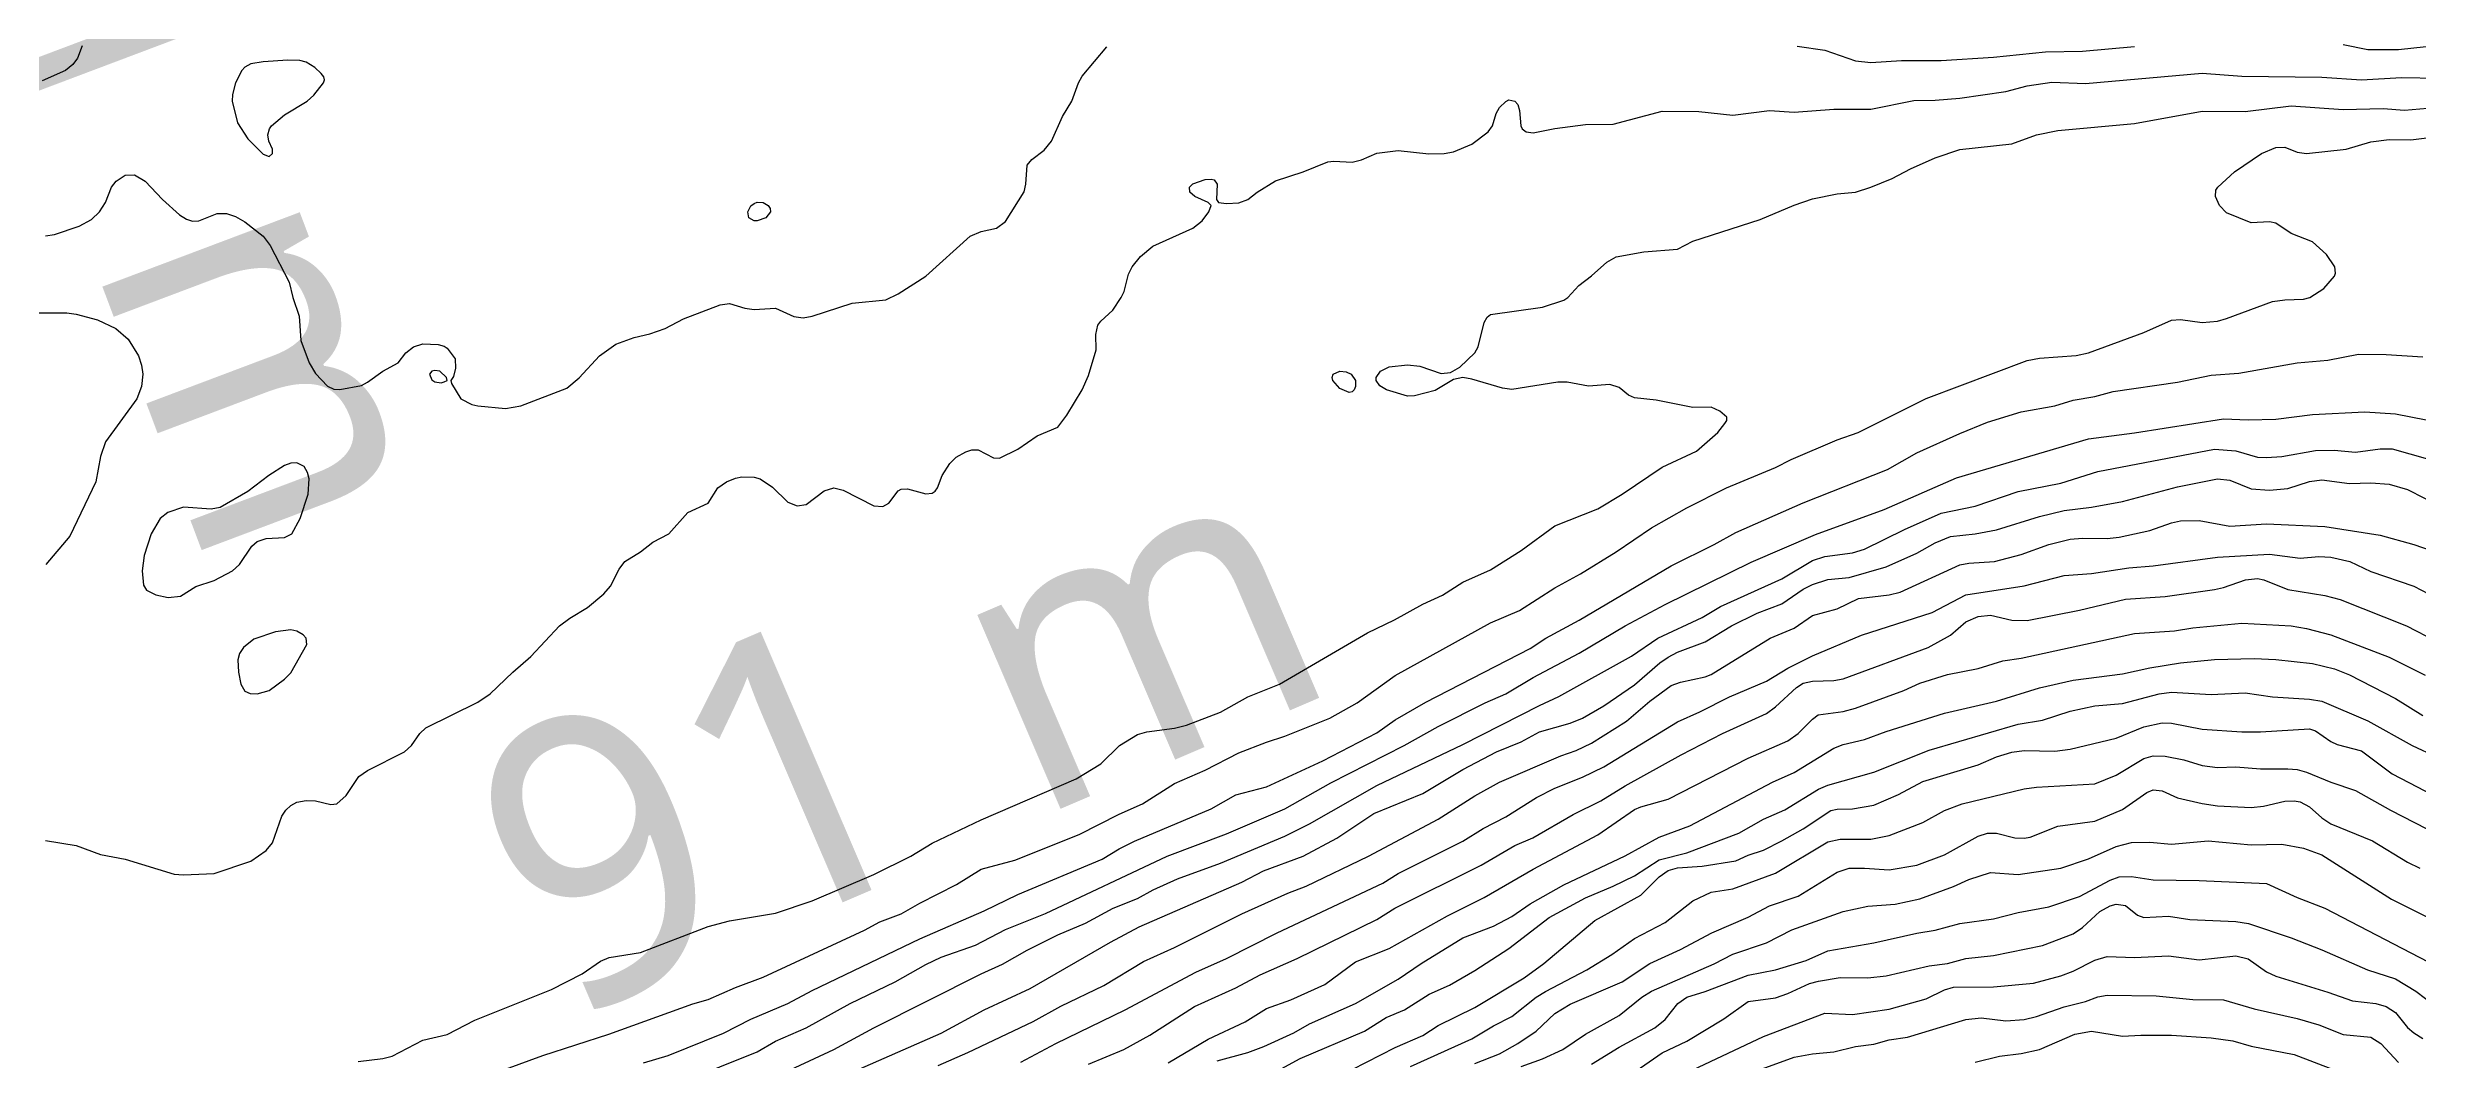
# Model space of a CAD drawing. Extents: x 474277 to 475042, y 254928 to 255625.
# Drawn here: x 474575.8 to 474635, y 255560.2 to 255585.5 of the extents above; entities that cross this region are included whole.
import ezdxf

# ---------------------------------------------------------------- set-up
doc = ezdxf.new("R2010")
doc.units = 0
doc.header["$MEASUREMENT"] = 0
doc.layers.add('BaseMapV2_DTM_export_MonNov09090547073261 — entities', color=1, linetype='CONTINUOUS')
doc.styles.get("Standard").update_dxf_attribs({"font": 'romans.shx'})

msp = doc.modelspace()

# ---------------------------------------------------------------- linework, layer by layer
at = {"layer": 'BaseMapV2_DTM_export_MonNov09090547073261 — entities', "color": 15, "linetype": 'Continuous', "true_color": 0xb7484b}
for points in [[(474576.666, 255585.557, 90.25), (474576.547, 255585.25, 90.25), (474576.427, 255585.097, 90.25), (474576.248, 255584.944, 90.25), (474575.667, 255584.688, 90.25)], [(474575.744, 255580.814, 90.25), (474575.974, 255580.846, 90.25), (474576.588, 255581.051, 90.25), (474576.894, 255581.224, 90.25), (474577.098, 255581.417, 90.25), (474577.245, 255581.647, 90.25), (474577.4, 255582.03, 90.25), (474577.51, 255582.183, 90.25), (474577.738, 255582.328, 90.25), (474577.968, 255582.336, 90.25), (474578.235, 255582.183, 90.25), (474578.675, 255581.723, 90.25), (474579.095, 255581.34, 90.25), (474579.271, 255581.227, 90.25), (474579.425, 255581.183, 90.25), (474579.578, 255581.186, 90.25), (474580.038, 255581.374, 90.25), (474580.268, 255581.374, 90.25), (474580.498, 255581.298, 90.25), (474580.728, 255581.166, 90.25), (474581.189, 255580.803, 90.25), (474581.366, 255580.573, 90.25), (474581.841, 255579.653, 90.25), (474581.929, 255579.27, 90.25), (474582.087, 255578.81, 90.25), (474582.131, 255578.196, 90.25), (474582.338, 255577.644, 90.25), (474582.492, 255577.376, 90.25), (474582.798, 255577.053, 90.25), (474582.952, 255576.986, 90.25), (474583.105, 255576.976, 90.25), (474583.642, 255577.077, 90.25), (474583.795, 255577.154, 90.25), (474584.178, 255577.428, 90.25), (474584.562, 255577.637, 90.25), (474584.757, 255577.89, 90.25), (474584.945, 255578.042, 90.25), (474585.175, 255578.111, 90.25), (474585.559, 255578.099, 90.25), (474585.712, 255578.056, 90.25), (474585.789, 255578.003, 90.25), (474585.984, 255577.736, 90.25), (474585.996, 255577.506, 90.25), (474585.942, 255577.302, 90.25), (474585.881, 255577.199, 90.25), (474585.891, 255577.123, 90.25), (474586.127, 255576.739, 90.25), (474586.402, 255576.602, 90.25), (474586.555, 255576.566, 90.25), (474587.246, 255576.501, 90.25), (474587.629, 255576.566, 90.25), (474588.779, 255577.004, 90.25), (474589.086, 255577.262, 90.25), (474589.591, 255577.813, 90.25), (474590.006, 255578.103, 90.25), (474590.464, 255578.273, 90.25), (474590.849, 255578.365, 90.25), (474591.233, 255578.498, 90.25), (474591.693, 255578.741, 90.25), (474592.613, 255579.086, 90.25), (474592.843, 255579.122, 90.25), (474593.226, 255579.005, 90.25), (474593.456, 255578.971, 90.25), (474593.993, 255579.01, 90.25), (474594.453, 255578.798, 90.25), (474594.683, 255578.765, 90.25), (474594.911, 255578.81, 90.25), (474595.91, 255579.135, 90.25), (474596.753, 255579.211, 90.25), (474597.06, 255579.366, 90.25), (474597.75, 255579.805, 90.25), (474598.861, 255580.803, 90.25), (474599.13, 255580.923, 90.25), (474599.514, 255581.003, 90.25), (474599.744, 255581.172, 90.25), (474600.204, 255581.914, 90.25), (474600.25, 255582.107, 90.25), (474600.28, 255582.58, 90.25), (474600.396, 255582.72, 90.25), (474600.705, 255582.95, 90.25), (474600.887, 255583.18, 90.25), (474601.168, 255583.794, 90.25), (474601.399, 255584.177, 90.25), (474601.569, 255584.637, 90.25), (474601.661, 255584.802, 90.25), (474602.274, 255585.533, 90.25)], [(474581.341, 255582.795, 90), (474581.421, 255582.874, 90), (474581.418, 255582.977, 90), (474581.331, 255583.18, 90), (474581.307, 255583.334, 90), (474581.344, 255583.487, 90), (474581.395, 255583.564, 90), (474581.725, 255583.834, 90), (474582.291, 255584.177, 90), (474582.457, 255584.33, 90), (474582.694, 255584.637, 90), (474582.72, 255584.714, 90), (474582.706, 255584.79, 90), (474582.641, 255584.867, 90), (474582.48, 255585.02, 90), (474582.262, 255585.153, 90), (474582.108, 255585.192, 90), (474581.802, 255585.201, 90), (474581.188, 255585.163, 90), (474580.881, 255585.111, 90), (474580.728, 255585.027, 90), (474580.651, 255584.942, 90), (474580.498, 255584.639, 90), (474580.421, 255584.344, 90), (474580.416, 255584.177, 90), (474580.543, 255583.64, 90), (474580.805, 255583.24, 90), (474581.188, 255582.856, 90), (474581.341, 255582.795, 90)], [(474619.526, 255585.554, 90.25), (474620.216, 255585.449, 90.25), (474620.983, 255585.188, 90.25), (474621.366, 255585.144, 90.25), (474622.133, 255585.194, 90.25), (474623.13, 255585.192, 90.25), (474624.433, 255585.276, 90.25), (474625.737, 255585.412, 90.25), (474626.657, 255585.429, 90.25), (474627.961, 255585.54, 90.25)], [(474633.175, 255585.593, 90.25), (474633.788, 255585.467, 90.25), (474634.555, 255585.467, 90.25), (474635.245, 255585.543, 90.25)], [(474575.744, 255565.706, 90.5), (474576.511, 255565.58, 90.5), (474577.124, 255565.354, 90.5), (474577.738, 255565.236, 90.5), (474578.965, 255564.865, 90.5), (474579.195, 255564.844, 90.5), (474579.961, 255564.881, 90.5), (474580.881, 255565.189, 90.5), (474581.265, 255565.456, 90.5), (474581.418, 255565.647, 90.5), (474581.656, 255566.311, 90.5), (474581.754, 255566.465, 90.5), (474581.878, 255566.58, 90.5), (474582.032, 255566.661, 90.5), (474582.262, 255566.704, 90.5), (474582.492, 255566.694, 90.5), (474582.875, 255566.607, 90.5), (474583.028, 255566.625, 90.5), (474583.258, 255566.831, 90.5), (474583.576, 255567.308, 90.5), (474583.795, 255567.456, 90.5), (474584.723, 255567.922, 90.5), (474584.893, 255568.075, 90.5), (474585.104, 255568.382, 90.5), (474585.252, 255568.519, 90.5), (474586.555, 255569.165, 90.5), (474586.862, 255569.371, 90.5), (474587.428, 255569.915, 90.5), (474587.879, 255570.299, 90.5), (474588.595, 255571.065, 90.5), (474588.856, 255571.263, 90.5), (474589.293, 255571.525, 90.5), (474589.699, 255571.866, 90.5), (474589.87, 255572.062, 90.5), (474590.083, 255572.487, 90.5), (474590.231, 255572.676, 90.5), (474590.619, 255572.921, 90.5), (474590.926, 255573.161, 90.5), (474591.328, 255573.366, 90.5), (474591.802, 255573.902, 90.5), (474592.306, 255574.138, 90.5), (474592.55, 255574.516, 90.5), (474592.766, 255574.669, 90.5), (474592.996, 255574.762, 90.5), (474593.15, 255574.788, 90.5), (474593.456, 255574.78, 90.5), (474593.61, 255574.742, 90.5), (474593.916, 255574.535, 90.5), (474594.3, 255574.159, 90.5), (474594.53, 255574.07, 90.5), (474594.76, 255574.103, 90.5), (474595.211, 255574.439, 90.5), (474595.45, 255574.513, 90.5), (474595.68, 255574.457, 90.5), (474596.447, 255574.065, 90.5), (474596.677, 255574.052, 90.5), (474596.827, 255574.132, 90.5), (474597.06, 255574.442, 90.5), (474597.137, 255574.484, 90.5), (474597.29, 255574.49, 90.5), (474597.75, 255574.366, 90.5), (474597.904, 255574.384, 90.5), (474597.98, 255574.43, 90.5), (474598.041, 255574.516, 90.5), (474598.155, 255574.823, 90.5), (474598.351, 255575.129, 90.5), (474598.512, 255575.283, 90.5), (474598.747, 255575.419, 90.5), (474598.9, 255575.469, 90.5), (474599.054, 255575.466, 90.5), (474599.437, 255575.267, 90.5), (474599.59, 255575.256, 90.5), (474600.05, 255575.486, 90.5), (474600.53, 255575.819, 90.5), (474601.047, 255576.035, 90.5), (474601.277, 255576.334, 90.5), (474601.655, 255576.969, 90.5), (474601.814, 255577.32, 90.5), (474602.01, 255577.966, 90.5), (474602, 255578.35, 90.5), (474602.047, 255578.58, 90.5), (474602.121, 255578.682, 90.5), (474602.427, 255578.952, 90.5), (474602.632, 255579.27, 90.5), (474602.707, 255579.423, 90.5), (474602.811, 255579.858, 90.5), (474602.905, 255580.036, 90.5), (474603.118, 255580.294, 90.5), (474603.424, 255580.555, 90.5), (474604.421, 255581.007, 90.5), (474604.653, 255581.187, 90.5), (474604.825, 255581.417, 90.5), (474604.877, 255581.57, 90.5), (474604.802, 255581.647, 90.5), (474604.471, 255581.8, 90.5), (474604.344, 255581.906, 90.5), (474604.339, 255582.03, 90.5), (474604.421, 255582.112, 90.5), (474604.728, 255582.218, 90.5), (474604.881, 255582.232, 90.5), (474604.958, 255582.209, 90.5), (474605.031, 255582.107, 90.5), (474605.016, 255581.723, 90.5), (474605.065, 255581.647, 90.5), (474605.264, 255581.623, 90.5), (474605.571, 255581.641, 90.5), (474605.801, 255581.723, 90.5), (474606.031, 255581.904, 90.5), (474606.491, 255582.191, 90.5), (474607.181, 255582.412, 90.5), (474607.795, 255582.661, 90.5), (474607.948, 255582.68, 90.5), (474608.408, 255582.65, 90.5), (474608.638, 255582.714, 90.5), (474609.022, 255582.876, 90.5), (474609.558, 255582.943, 90.5), (474610.325, 255582.863, 90.5), (474610.708, 255582.873, 90.5), (474610.938, 255582.915, 90.5), (474611.399, 255583.104, 90.5), (474611.806, 255583.41, 90.5), (474611.909, 255583.564, 90.5), (474612.008, 255583.87, 90.5), (474612.089, 255584.017, 90.5), (474612.242, 255584.173, 90.5), (474612.319, 255584.209, 90.5), (474612.472, 255584.182, 90.5), (474612.549, 255584.098, 90.5), (474612.589, 255583.947, 90.5), (474612.618, 255583.564, 90.5), (474612.651, 255583.487, 90.5), (474612.755, 255583.41, 90.5), (474612.932, 255583.387, 90.5), (474613.469, 255583.495, 90.5), (474614.236, 255583.591, 90.5), (474614.926, 255583.6, 90.5), (474616.152, 255583.927, 90.5), (474617.073, 255583.921, 90.5), (474617.916, 255583.826, 90.5), (474618.836, 255583.947, 90.5), (474619.45, 255583.901, 90.5), (474620.446, 255583.981, 90.5), (474621.366, 255583.978, 90.5), (474622.44, 255584.195, 90.5), (474622.977, 255584.202, 90.5), (474623.59, 255584.256, 90.5), (474624.74, 255584.419, 90.5), (474625.277, 255584.564, 90.5), (474625.89, 255584.653, 90.5), (474626.734, 255584.621, 90.5), (474629.647, 255584.875, 90.5), (474630.644, 255584.806, 90.5), (474632.638, 255584.78, 90.5), (474633.635, 255584.711, 90.5), (474634.631, 255584.773, 90.5), (474635.552, 255584.754, 90.5)], [(474583.565, 255560.183, 90.75), (474584.178, 255560.26, 90.75), (474584.409, 255560.318, 90.75), (474585.175, 255560.719, 90.75), (474585.789, 255560.859, 90.75), (474586.479, 255561.214, 90.75), (474588.396, 255561.982, 90.75), (474589.162, 255562.378, 90.75), (474589.622, 255562.687, 90.75), (474589.832, 255562.784, 90.75), (474590.619, 255562.904, 90.75), (474592.306, 255563.557, 90.75), (474592.843, 255563.696, 90.75), (474593.993, 255563.89, 90.75), (474594.913, 255564.195, 90.75), (474596.447, 255564.852, 90.75), (474597.375, 255565.315, 90.75), (474597.904, 255565.643, 90.75), (474599.13, 255566.22, 90.75), (474601.507, 255567.244, 90.75), (474602.121, 255567.617, 90.75), (474602.589, 255568.075, 90.75), (474603.041, 255568.351, 90.75), (474603.271, 255568.424, 90.75), (474603.961, 255568.516, 90.75), (474604.268, 255568.59, 90.75), (474605.111, 255568.908, 90.75), (474605.801, 255569.293, 90.75), (474606.593, 255569.609, 90.75), (474608.792, 255570.892, 90.75), (474609.467, 255571.219, 90.75), (474610.172, 255571.611, 90.75), (474610.659, 255571.832, 90.75), (474611.169, 255572.163, 90.75), (474611.859, 255572.467, 90.75), (474612.625, 255572.952, 90.75), (474613.469, 255573.564, 90.75), (474614.542, 255573.991, 90.75), (474615.156, 255574.362, 90.75), (474616.152, 255575.037, 90.75), (474617.013, 255575.436, 90.75), (474617.546, 255575.896, 90.75), (474617.723, 255576.126, 90.75), (474617.765, 255576.203, 90.75), (474617.766, 255576.279, 90.75), (474617.592, 255576.433, 90.75), (474617.379, 255576.535, 90.75), (474616.919, 255576.528, 90.75), (474615.999, 255576.709, 90.75), (474615.462, 255576.764, 90.75), (474615.309, 255576.833, 90.75), (474615.079, 255577.023, 90.75), (474614.849, 255577.095, 90.75), (474614.312, 255577.056, 90.75), (474613.776, 255577.154, 90.75), (474613.545, 255577.159, 90.75), (474612.395, 255576.973, 90.75), (474612.165, 255577.007, 90.75), (474611.399, 255577.236, 90.75), (474611.169, 255577.275, 90.75), (474610.938, 255577.225, 90.75), (474610.478, 255576.949, 90.75), (474609.962, 255576.816, 90.75), (474609.788, 255576.809, 90.75), (474609.267, 255576.969, 90.75), (474609.098, 255577.063, 90.75), (474609.001, 255577.199, 90.75), (474609.001, 255577.276, 90.75), (474609.11, 255577.429, 90.75), (474609.328, 255577.537, 90.75), (474609.788, 255577.587, 90.75), (474610.095, 255577.554, 90.75), (474610.632, 255577.372, 90.75), (474610.862, 255577.395, 90.75), (474611.092, 255577.535, 90.75), (474611.475, 255577.894, 90.75), (474611.555, 255578.043, 90.75), (474611.705, 255578.651, 90.75), (474611.782, 255578.784, 90.75), (474611.859, 255578.846, 90.75), (474613.162, 255579.035, 90.75), (474613.699, 255579.206, 90.75), (474613.796, 255579.27, 90.75), (474614.071, 255579.576, 90.75), (474614.389, 255579.81, 90.75), (474614.772, 255580.158, 90.75), (474615.002, 255580.291, 90.75), (474615.692, 255580.415, 90.75), (474616.536, 255580.481, 90.75), (474616.919, 255580.681, 90.75), (474618.606, 255581.222, 90.75), (474619.45, 255581.583, 90.75), (474619.91, 255581.737, 90.75), (474620.523, 255581.861, 90.75), (474620.983, 255581.907, 90.75), (474621.366, 255582.031, 90.75), (474621.903, 255582.247, 90.75), (474622.363, 255582.49, 90.75), (474622.977, 255582.761, 90.75), (474623.59, 255582.967, 90.75), (474624.894, 255583.114, 90.75), (474625.507, 255583.338, 90.75), (474626.044, 255583.449, 90.75), (474627.961, 255583.619, 90.75), (474629.647, 255583.924, 90.75), (474630.721, 255583.918, 90.75), (474631.871, 255584.064, 90.75), (474633.175, 255583.969, 90.75), (474634.171, 255583.997, 90.75), (474634.708, 255583.957, 90.75), (474635.475, 255584.02, 90.75)], [(474587.246, 255559.989, 91), (474588.179, 255560.331, 91), (474589.825, 255560.867, 91), (474591.923, 255561.624, 91), (474592.306, 255561.73, 91), (474592.996, 255562.035, 91), (474593.686, 255562.291, 91), (474596.217, 255563.466, 91), (474596.6, 255563.67, 91), (474597.137, 255563.873, 91), (474597.597, 255564.139, 91), (474598.517, 255564.604, 91), (474599.13, 255564.986, 91), (474599.974, 255565.21, 91), (474601.584, 255565.855, 91), (474602.581, 255566.361, 91), (474603.164, 255566.618, 91), (474603.961, 255567.126, 91), (474604.728, 255567.46, 91), (474605.571, 255567.896, 91), (474606.261, 255568.165, 91), (474606.721, 255568.309, 91), (474607.845, 255568.765, 91), (474608.528, 255569.148, 91), (474609.482, 255569.829, 91), (474611.862, 255571.142, 91), (474612.591, 255571.449, 91), (474613.469, 255572.015, 91), (474614.112, 255572.369, 91), (474615.002, 255572.914, 91), (474615.886, 255573.519, 91), (474616.766, 255574.019, 91), (474617.763, 255574.521, 91), (474618.989, 255575.026, 91), (474619.373, 255575.223, 91), (474620.523, 255575.718, 91), (474621.048, 255575.896, 91), (474622.747, 255576.752, 91), (474625.277, 255577.696, 91), (474625.584, 255577.757, 91), (474626.504, 255577.821, 91), (474626.808, 255577.89, 91), (474628.191, 255578.395, 91), (474628.881, 255578.705, 91), (474629.111, 255578.723, 91), (474629.647, 255578.647, 91), (474630.031, 255578.685, 91), (474630.261, 255578.744, 91), (474631.411, 255579.169, 91), (474631.718, 255579.214, 91), (474632.178, 255579.231, 91), (474632.336, 255579.27, 91), (474632.687, 255579.5, 91), (474632.955, 255579.806, 91), (474632.982, 255579.883, 91), (474632.963, 255580.036, 91), (474632.756, 255580.343, 91), (474632.408, 255580.662, 91), (474631.871, 255580.868, 91), (474631.488, 255581.133, 91), (474631.334, 255581.163, 91), (474630.874, 255581.136, 91), (474630.261, 255581.392, 91), (474630.083, 255581.57, 91), (474629.982, 255581.8, 91), (474629.991, 255581.953, 91), (474630.043, 255582.03, 91), (474630.461, 255582.413, 91), (474631.13, 255582.874, 91), (474631.488, 255583.022, 91), (474631.718, 255583.028, 91), (474632.024, 255582.903, 91), (474632.254, 255582.874, 91), (474633.251, 255582.982, 91), (474633.865, 255583.159, 91), (474634.325, 255583.218, 91), (474634.861, 255583.212, 91), (474635.398, 255583.275, 91)], [(474593.537, 255581.187, 90.25), (474593.456, 255581.191, 90.25), (474593.33, 255581.263, 90.25), (474593.298, 255581.417, 90.25), (474593.38, 255581.562, 90.25), (474593.456, 255581.619, 90.25), (474593.533, 255581.651, 90.25), (474593.686, 255581.644, 90.25), (474593.812, 255581.57, 90.25), (474593.863, 255581.493, 90.25), (474593.868, 255581.417, 90.25), (474593.752, 255581.263, 90.25), (474593.537, 255581.187, 90.25)], [(474574.747, 255578.886, 90.5), (474576.281, 255578.889, 90.5), (474576.511, 255578.858, 90.5), (474577.048, 255578.718, 90.5), (474577.508, 255578.501, 90.5), (474577.814, 255578.228, 90.5), (474578.07, 255577.813, 90.5), (474578.148, 255577.583, 90.5), (474578.18, 255577.353, 90.5), (474578.151, 255577.046, 90.5), (474578.029, 255576.739, 90.5), (474577.249, 255575.666, 90.5), (474577.124, 255575.302, 90.5), (474577.007, 255574.669, 90.5), (474576.358, 255573.308, 90.5), (474575.753, 255572.599, 90.5)], [(474585.712, 255577.164, 90.25), (474585.783, 255577.199, 90.25), (474585.77, 255577.276, 90.25), (474585.607, 255577.429, 90.25), (474585.482, 255577.45, 90.25), (474585.405, 255577.432, 90.25), (474585.348, 255577.353, 90.25), (474585.405, 255577.217, 90.25), (474585.482, 255577.163, 90.25), (474585.635, 255577.143, 90.25), (474585.712, 255577.164, 90.25)], [(474590.696, 255560.15, 91.25), (474591.309, 255560.331, 91.25), (474592.69, 255560.895, 91.25), (474593.38, 255561.24, 91.25), (474594.3, 255561.629, 91.25), (474594.913, 255561.954, 91.25), (474597.597, 255563.245, 91.25), (474599.207, 255563.946, 91.25), (474600.05, 255564.358, 91.25), (474602.159, 255565.238, 91.25), (474602.581, 255565.498, 91.25), (474602.964, 255565.688, 91.25), (474604.881, 255566.498, 91.25), (474605.494, 255566.846, 91.25), (474606.261, 255567.049, 91.25), (474607.67, 255567.692, 91.25), (474609.022, 255568.399, 91.25), (474609.482, 255568.717, 91.25), (474610.248, 255569.16, 91.25), (474612.855, 255570.504, 91.25), (474613.245, 255570.759, 91.25), (474614.082, 255571.209, 91.25), (474616.382, 255572.564, 91.25), (474617.456, 255573.097, 91.25), (474617.993, 255573.397, 91.25), (474619.68, 255574.143, 91.25), (474621.784, 255574.976, 91.25), (474622.517, 255575.39, 91.25), (474623.59, 255575.877, 91.25), (474624.28, 255576.155, 91.25), (474625.124, 255576.418, 91.25), (474625.967, 255576.565, 91.25), (474626.427, 255576.711, 91.25), (474626.964, 255576.795, 91.25), (474627.424, 255576.924, 91.25), (474629.034, 255577.154, 91.25), (474629.878, 255577.33, 91.25), (474630.568, 255577.386, 91.25), (474632.024, 255577.644, 91.25), (474632.791, 255577.709, 91.25), (474633.558, 255577.854, 91.25), (474634.248, 255577.848, 91.25), (474635.168, 255577.786, 91.25)], [(474608.459, 255576.969, 90.75), (474608.408, 255576.917, 90.75), (474608.331, 255576.897, 90.75), (474608.101, 255576.997, 90.75), (474607.923, 255577.199, 90.75), (474607.907, 255577.276, 90.75), (474607.934, 255577.353, 90.75), (474608.101, 255577.432, 90.75), (474608.255, 255577.415, 90.75), (474608.384, 255577.353, 90.75), (474608.487, 255577.199, 90.75), (474608.491, 255577.046, 90.75), (474608.459, 255576.969, 90.75)], [(474590.696, 255559.281, 91.5), (474593.533, 255560.428, 91.5), (474593.993, 255560.695, 91.5), (474594.76, 255561.029, 91.5), (474595.856, 255561.634, 91.5), (474596.983, 255562.171, 91.5), (474597.75, 255562.607, 91.5), (474598.134, 255562.791, 91.5), (474598.993, 255563.091, 91.5), (474599.744, 255563.482, 91.5), (474600.741, 255563.882, 91.5), (474603.784, 255565.315, 91.5), (474605.264, 255565.875, 91.5), (474606.721, 255566.495, 91.5), (474607.871, 255567.15, 91.5), (474609.701, 255568.075, 91.5), (474610.555, 255568.552, 91.5), (474611.729, 255569.148, 91.5), (474612.242, 255569.372, 91.5), (474612.932, 255569.778, 91.5), (474614.082, 255570.383, 91.5), (474615.232, 255571.067, 91.5), (474616.229, 255571.601, 91.5), (474618.376, 255572.656, 91.5), (474619.986, 255573.354, 91.5), (474621.703, 255573.979, 91.5), (474623.513, 255574.77, 91.5), (474626.81, 255575.744, 91.5), (474627.961, 255575.89, 91.5), (474630.184, 255576.239, 91.5), (474630.798, 255576.216, 91.5), (474631.488, 255576.231, 91.5), (474632.408, 255576.35, 91.5), (474633.711, 255576.418, 91.5), (474634.478, 255576.366, 91.5), (474635.628, 255576.142, 91.5)], [(474579.118, 255571.811, 90.25), (474579.501, 255572.048, 90.25), (474579.961, 255572.203, 90.25), (474580.421, 255572.446, 90.25), (474580.597, 255572.599, 90.25), (474580.901, 255573.059, 90.25), (474581.035, 255573.176, 90.25), (474581.265, 255573.252, 90.25), (474581.725, 255573.276, 90.25), (474581.905, 255573.366, 90.25), (474582.114, 255573.749, 90.25), (474582.313, 255574.362, 90.25), (474582.334, 255574.746, 90.25), (474582.296, 255574.899, 90.25), (474582.213, 255575.053, 90.25), (474582.032, 255575.142, 90.25), (474581.878, 255575.135, 90.25), (474581.725, 255575.075, 90.25), (474581.331, 255574.823, 90.25), (474580.805, 255574.424, 90.25), (474580.115, 255574.024, 90.25), (474579.885, 255573.988, 90.25), (474579.195, 255574.032, 90.25), (474578.804, 255573.902, 90.25), (474578.611, 255573.749, 90.25), (474578.388, 255573.366, 90.25), (474578.211, 255572.829, 90.25), (474578.167, 255572.446, 90.25), (474578.198, 255572.085, 90.25), (474578.274, 255571.959, 90.25), (474578.504, 255571.841, 90.25), (474578.811, 255571.781, 90.25), (474579.118, 255571.811, 90.25)], [(474593.645, 255559.641, 91.75), (474595.45, 255560.481, 91.75), (474596.447, 255561.022, 91.75), (474599.13, 255562.377, 91.75), (474599.667, 255562.618, 91.75), (474600.28, 255562.967, 91.75), (474601.047, 255563.35, 91.75), (474601.737, 255563.642, 91.75), (474602.435, 255564.011, 91.75), (474603.041, 255564.258, 91.75), (474603.429, 255564.471, 91.75), (474604.038, 255564.748, 91.75), (474605.111, 255565.138, 91.75), (474606.721, 255565.815, 91.75), (474607.335, 255566.126, 91.75), (474609.022, 255567.081, 91.75), (474611.169, 255568.103, 91.75), (474613.085, 255569.08, 91.75), (474613.574, 255569.302, 91.75), (474615.386, 255570.311, 91.75), (474616.043, 255570.759, 91.75), (474617.149, 255571.275, 91.75), (474617.609, 255571.55, 91.75), (474619.143, 255572.24, 91.75), (474619.91, 255572.698, 91.75), (474620.216, 255572.801, 91.75), (474620.906, 255572.893, 91.75), (474621.209, 255572.982, 91.75), (474622.21, 255573.479, 91.75), (474623.13, 255573.881, 91.75), (474623.973, 255574.058, 91.75), (474625.047, 255574.422, 91.75), (474626.12, 255574.631, 91.75), (474627.04, 255574.923, 91.75), (474629.954, 255575.48, 91.75), (474630.491, 255575.442, 91.75), (474631.028, 255575.285, 91.75), (474631.258, 255575.271, 91.75), (474631.641, 255575.299, 91.75), (474632.484, 255575.449, 91.75), (474632.945, 255575.462, 91.75), (474633.481, 255575.407, 91.75), (474634.095, 255575.49, 91.75), (474634.401, 255575.493, 91.75), (474635.782, 255575.102, 91.75)], [(474595.757, 255559.85, 92), (474598.134, 255560.895, 92), (474599.207, 255561.476, 92), (474600.357, 255562.011, 92), (474602.364, 255563.168, 92), (474603.082, 255563.551, 92), (474605.648, 255564.665, 92), (474606.185, 255564.949, 92), (474607.181, 255565.315, 92), (474608.025, 255565.76, 92), (474608.945, 255566.38, 92), (474610.172, 255566.882, 92), (474611.169, 255567.483, 92), (474612.012, 255567.922, 92), (474612.625, 255568.174, 92), (474613.085, 255568.423, 92), (474613.852, 255568.633, 92), (474614.159, 255568.761, 92), (474614.696, 255569.073, 92), (474615.462, 255569.595, 92), (474616.097, 255570.145, 92), (474616.306, 255570.29, 92), (474616.536, 255570.407, 92), (474617.226, 255570.667, 92), (474617.887, 255571.065, 92), (474618.529, 255571.388, 92), (474619.143, 255571.618, 92), (474619.68, 255571.981, 92), (474619.91, 255572.104, 92), (474620.293, 255572.223, 92), (474620.83, 255572.279, 92), (474621.75, 255572.539, 92), (474622.517, 255572.887, 92), (474622.977, 255573.145, 92), (474623.36, 255573.304, 92), (474623.973, 255573.37, 92), (474624.51, 255573.47, 92), (474625.584, 255573.804, 92), (474626.197, 255573.954, 92), (474626.887, 255574.032, 92), (474627.654, 255574.172, 92), (474629.034, 255574.541, 92), (474630.031, 255574.743, 92), (474630.338, 255574.705, 92), (474630.874, 255574.494, 92), (474631.334, 255574.462, 92), (474631.794, 255574.498, 92), (474632.331, 255574.676, 92), (474632.638, 255574.72, 92), (474633.328, 255574.622, 92), (474633.865, 255574.642, 92), (474634.325, 255574.612, 92), (474634.785, 255574.475, 92), (474635.628, 255574.045, 92)], [(474598.057, 255560.087, 92.25), (474598.801, 255560.407, 92.25), (474600.434, 255561.18, 92.25), (474601.124, 255561.566, 92.25), (474602.197, 255562.084, 92.25), (474603.194, 255562.681, 92.25), (474603.961, 255563.03, 92.25), (474605.648, 255563.877, 92.25), (474606.798, 255564.391, 92.25), (474607.258, 255564.564, 92.25), (474608.815, 255565.315, 92.25), (474610.555, 255566.236, 92.25), (474611.475, 255566.82, 92.25), (474612.089, 255567.161, 92.25), (474613.622, 255567.819, 92.25), (474614.006, 255567.953, 92.25), (474614.389, 255568.137, 92.25), (474615.265, 255568.688, 92.25), (474615.846, 255569.184, 92.25), (474616.382, 255569.576, 92.25), (474616.613, 255569.663, 92.25), (474617.226, 255569.794, 92.25), (474617.379, 255569.856, 92.25), (474618.856, 255570.759, 92.25), (474619.45, 255571.009, 92.25), (474619.91, 255571.328, 92.25), (474620.523, 255571.496, 92.25), (474621.06, 255571.756, 92.25), (474621.827, 255571.842, 92.25), (474622.101, 255571.909, 92.25), (474623.59, 255572.589, 92.25), (474623.82, 255572.632, 92.25), (474624.46, 255572.676, 92.25), (474625.124, 255572.85, 92.25), (474625.814, 255573.097, 92.25), (474626.35, 255573.232, 92.25), (474626.657, 255573.26, 92.25), (474627.271, 255573.249, 92.25), (474627.577, 255573.286, 92.25), (474628.344, 255573.449, 92.25), (474628.881, 255573.641, 92.25), (474629.111, 255573.695, 92.25), (474629.571, 255573.699, 92.25), (474630.338, 255573.562, 92.25), (474631.258, 255573.621, 92.25), (474632.715, 255573.549, 92.25), (474634.095, 255573.332, 92.25), (474634.938, 255573.104, 92.25), (474635.398, 255572.942, 92.25)], [(474600.127, 255560.167, 92.5), (474601.001, 255560.637, 92.5), (474602.734, 255561.474, 92.5), (474604.498, 255562.417, 92.5), (474605.264, 255562.76, 92.5), (474606.528, 255563.398, 92.5), (474609.175, 255564.643, 92.5), (474609.558, 255564.878, 92.5), (474611.169, 255565.688, 92.5), (474611.677, 255566.005, 92.5), (474612.242, 255566.296, 92.5), (474613.009, 255566.777, 92.5), (474613.469, 255567.014, 92.5), (474614.159, 255567.286, 92.5), (474614.696, 255567.548, 92.5), (474616.536, 255568.67, 92.5), (474617.098, 255568.918, 92.5), (474617.839, 255569.298, 92.5), (474618.759, 255569.684, 92.5), (474619.296, 255570.009, 92.5), (474619.91, 255570.321, 92.5), (474621.136, 255570.839, 92.5), (474622.9, 255571.399, 92.5), (474623.743, 255571.841, 92.5), (474625.2, 255572.071, 92.5), (474626.197, 255572.329, 92.5), (474626.887, 255572.376, 92.5), (474627.815, 255572.522, 92.5), (474628.421, 255572.568, 92.5), (474630.031, 255572.784, 92.5), (474631.334, 255572.862, 92.5), (474632.101, 255572.76, 92.5), (474632.561, 255572.802, 92.5), (474632.868, 255572.788, 92.5), (474633.343, 255572.676, 92.5), (474633.865, 255572.426, 92.5), (474634.938, 255572.062, 92.5), (474635.705, 255571.663, 92.5)], [(474601.814, 255560.118, 92.75), (474602.695, 255560.484, 92.75), (474603.348, 255560.839, 92.75), (474604.465, 255561.558, 92.75), (474605.494, 255562.023, 92.75), (474606.108, 255562.348, 92.75), (474607.028, 255562.756, 92.75), (474609.022, 255563.735, 92.75), (474609.47, 255564.011, 92.75), (474611.629, 255565.087, 92.75), (474612.472, 255565.578, 92.75), (474612.917, 255565.775, 92.75), (474613.929, 255566.358, 92.75), (474614.619, 255566.697, 92.75), (474615.232, 255567.072, 92.75), (474616.626, 255567.845, 92.75), (474617.66, 255568.382, 92.75), (474618.759, 255568.882, 92.75), (474618.989, 255569.049, 92.75), (474619.51, 255569.532, 92.75), (474619.68, 255569.634, 92.75), (474619.91, 255569.685, 92.75), (474620.446, 255569.699, 92.75), (474620.676, 255569.745, 92.75), (474622.803, 255570.529, 92.75), (474623.36, 255570.834, 92.75), (474623.743, 255571.173, 92.75), (474624.05, 255571.305, 92.75), (474624.357, 255571.334, 92.75), (474624.894, 255571.214, 92.75), (474625.277, 255571.206, 92.75), (474626.58, 255571.457, 92.75), (474627.731, 255571.738, 92.75), (474628.727, 255571.802, 92.75), (474629.954, 255571.98, 92.75), (474630.184, 255572.03, 92.75), (474630.729, 255572.216, 92.75), (474631.028, 255572.252, 92.75), (474631.192, 255572.216, 92.75), (474631.794, 255571.976, 92.75), (474632.715, 255571.825, 92.75), (474633.098, 255571.728, 92.75), (474634.754, 255571.065, 92.75), (474636.242, 255570.3, 92.75)], [(474581.035, 255569.373, 90.25), (474581.341, 255569.455, 90.25), (474581.725, 255569.74, 90.25), (474581.878, 255569.897, 90.25), (474582.281, 255570.605, 90.25), (474582.265, 255570.759, 90.25), (474582.185, 255570.848, 90.25), (474582.032, 255570.939, 90.25), (474581.878, 255570.969, 90.25), (474581.495, 255570.922, 90.25), (474580.958, 255570.734, 90.25), (474580.699, 255570.529, 90.25), (474580.597, 255570.375, 90.25), (474580.555, 255570.222, 90.25), (474580.573, 255569.915, 90.25), (474580.63, 255569.609, 90.25), (474580.728, 255569.436, 90.25), (474580.866, 255569.378, 90.25), (474581.035, 255569.373, 90.25)], [(474603.808, 255560.152, 93), (474604.804, 255560.741, 93), (474605.732, 255561.174, 93), (474606.261, 255561.512, 93), (474606.875, 255561.723, 93), (474607.718, 255562.11, 93), (474608.485, 255562.672, 93), (474609.328, 255563.003, 93), (474610.785, 255563.821, 93), (474611.705, 255564.284, 93), (474612.932, 255564.991, 93), (474614.542, 255565.843, 93), (474615.462, 255566.478, 93), (474615.616, 255566.548, 93), (474616.306, 255566.736, 93), (474618.299, 255567.761, 93), (474619.296, 255568.195, 93), (474619.554, 255568.382, 93), (474619.91, 255568.738, 93), (474620.054, 255568.842, 93), (474620.676, 255568.931, 93), (474620.983, 255569.009, 93), (474622.191, 255569.455, 93), (474622.593, 255569.638, 93), (474623.283, 255569.852, 93), (474624.05, 255569.999, 93), (474624.664, 255570.196, 93), (474625.124, 255570.264, 93), (474627.961, 255570.881, 93), (474628.957, 255570.942, 93), (474629.417, 255571.019, 93), (474630.644, 255571.137, 93), (474631.871, 255571.067, 93), (474632.254, 255571.006, 93), (474632.868, 255570.847, 93), (474634.325, 255570.287, 93), (474635.224, 255569.839, 93)], [(474605.034, 255560.202, 93.25), (474605.794, 255560.407, 93.25), (474606.199, 255560.561, 93.25), (474606.951, 255560.899, 93.25), (474607.335, 255561.126, 93.25), (474608.488, 255561.634, 93.25), (474609.558, 255562.24, 93.25), (474610.127, 255562.631, 93.25), (474611.169, 255563.276, 93.25), (474611.935, 255563.565, 93.25), (474612.395, 255563.807, 93.25), (474612.855, 255564.124, 93.25), (474613.699, 255564.596, 93.25), (474615.232, 255565.323, 93.25), (474616.076, 255565.792, 93.25), (474616.843, 255566.072, 93.25), (474618.913, 255567.159, 93.25), (474619.45, 255567.408, 93.25), (474620.446, 255568.009, 93.25), (474620.676, 255568.1, 93.25), (474621.213, 255568.225, 93.25), (474621.75, 255568.432, 93.25), (474623.207, 255568.884, 93.25), (474624.51, 255569.189, 93.25), (474625.584, 255569.519, 93.25), (474626.427, 255569.708, 93.25), (474627.654, 255569.871, 93.25), (474628.344, 255570.021, 93.25), (474629.111, 255570.142, 93.25), (474629.954, 255570.229, 93.25), (474630.951, 255570.253, 93.25), (474631.488, 255570.228, 93.25), (474632.408, 255570.127, 93.25), (474632.954, 255569.992, 93.25), (474633.328, 255569.843, 93.25), (474634.478, 255569.253, 93.25), (474635.168, 255568.831, 93.25)], [(474606.261, 255559.802, 93.5), (474607.105, 255560.257, 93.5), (474608.715, 255560.944, 93.5), (474609.252, 255561.285, 93.5), (474609.712, 255561.474, 93.5), (474610.327, 255561.864, 93.5), (474610.837, 255562.094, 93.5), (474611.475, 255562.455, 93.5), (474612.319, 255563.011, 93.5), (474613.329, 255563.781, 93.5), (474614.236, 255564.274, 93.5), (474614.926, 255564.561, 93.5), (474615.462, 255564.823, 93.5), (474616.076, 255565.22, 93.5), (474616.766, 255565.397, 93.5), (474618.069, 255565.89, 93.5), (474618.682, 255566.235, 93.5), (474619.22, 255566.475, 93.5), (474620.063, 255566.985, 93.5), (474620.293, 255567.085, 93.5), (474621.443, 255567.413, 93.5), (474622.823, 255567.965, 93.5), (474625.047, 255568.614, 93.5), (474625.66, 255568.709, 93.5), (474626.35, 255568.934, 93.5), (474626.964, 255569.068, 93.5), (474627.654, 255569.131, 93.5), (474628.574, 255569.369, 93.5), (474628.881, 255569.409, 93.5), (474629.878, 255569.357, 93.5), (474630.721, 255569.392, 93.5), (474631.411, 255569.296, 93.5), (474632.331, 255569.24, 93.5), (474632.638, 255569.189, 93.5), (474633.788, 255568.692, 93.5), (474634.899, 255568.075, 93.5), (474636.723, 255567.232, 93.5)], [(474608.408, 255559.988, 93.75), (474609.482, 255560.536, 93.75), (474610.172, 255560.836, 93.75), (474610.555, 255561.082, 93.75), (474611.475, 255561.533, 93.75), (474612.702, 255562.278, 93.75), (474613.194, 255562.631, 93.75), (474614.466, 255563.709, 93.75), (474615.616, 255564.341, 93.75), (474616.076, 255564.797, 93.75), (474616.306, 255564.96, 93.75), (474616.536, 255565.021, 93.75), (474617.149, 255565.068, 93.75), (474617.993, 255565.194, 93.75), (474618.299, 255565.336, 93.75), (474618.685, 255565.468, 93.75), (474619.143, 255565.695, 93.75), (474619.68, 255565.997, 93.75), (474620.37, 255566.454, 93.75), (474620.523, 255566.487, 93.75), (474620.906, 255566.494, 93.75), (474621.443, 255566.588, 93.75), (474622.057, 255566.854, 93.75), (474622.67, 255567.18, 93.75), (474624.05, 255567.594, 93.75), (474624.51, 255567.795, 93.75), (474624.894, 255567.911, 93.75), (474625.2, 255567.951, 93.75), (474625.967, 255567.94, 93.75), (474626.35, 255567.985, 93.75), (474627.501, 255568.261, 93.75), (474628.191, 255568.546, 93.75), (474628.651, 255568.649, 93.75), (474628.881, 255568.639, 93.75), (474629.647, 255568.487, 93.75), (474630.644, 255568.419, 93.75), (474631.104, 255568.42, 93.75), (474632.331, 255568.494, 93.75), (474632.484, 255568.449, 93.75), (474632.868, 255568.181, 93.75), (474633.021, 255568.107, 93.75), (474633.635, 255567.945, 93.75), (474634.401, 255567.368, 93.75), (474635.628, 255566.734, 93.75)], [(474609.865, 255560.063, 94), (474611.399, 255560.747, 94), (474611.935, 255561.074, 94), (474612.395, 255561.312, 94), (474613.005, 255561.788, 94), (474613.239, 255561.935, 94), (474614.269, 255562.478, 94), (474614.895, 255562.861, 94), (474615.462, 255563.257, 94), (474616.229, 255563.657, 94), (474616.919, 255564.195, 94), (474617.379, 255564.413, 94), (474617.916, 255564.498, 94), (474618.989, 255564.886, 94), (474620.293, 255565.676, 94), (474620.6, 255565.739, 94), (474621.366, 255565.743, 94), (474621.827, 255565.831, 94), (474622.67, 255566.153, 94), (474623.207, 255566.454, 94), (474623.649, 255566.618, 94), (474625.2, 255566.994, 94), (474625.507, 255567.037, 94), (474626.964, 255567.124, 94), (474627.501, 255567.334, 94), (474628.191, 255567.757, 94), (474628.421, 255567.823, 94), (474628.727, 255567.81, 94), (474629.187, 255567.717, 94), (474629.647, 255567.579, 94), (474630.031, 255567.527, 94), (474630.491, 255567.543, 94), (474631.104, 255567.498, 94), (474631.794, 255567.5, 94), (474632.024, 255567.477, 94), (474632.254, 255567.414, 94), (474632.868, 255567.159, 94), (474633.481, 255566.955, 94), (474634.355, 255566.465, 94), (474635.552, 255565.848, 94)], [(474611.475, 255560.133, 94.25), (474612.089, 255560.379, 94.25), (474612.546, 255560.637, 94.25), (474613.003, 255560.944, 94.25), (474613.469, 255561.379, 94.25), (474613.852, 255561.619, 94.25), (474615.156, 255562.173, 94.25), (474615.846, 255562.635, 94.25), (474616.613, 255562.98, 94.25), (474617.396, 255563.398, 94.25), (474618.299, 255563.789, 94.25), (474618.836, 255564.073, 94.25), (474619.549, 255564.318, 94.25), (474620.523, 255564.916, 94.25), (474620.83, 255565.011, 94.25), (474621.213, 255565.017, 94.25), (474621.827, 255564.975, 94.25), (474622.517, 255565.088, 94.25), (474623.207, 255565.344, 94.25), (474624.05, 255565.813, 94.25), (474624.28, 255565.892, 94.25), (474624.51, 255565.89, 94.25), (474624.97, 255565.775, 94.25), (474625.2, 255565.763, 94.25), (474625.354, 255565.792, 94.25), (474626.044, 255566.062, 94.25), (474626.964, 255566.187, 94.25), (474627.654, 255566.48, 94.25), (474628.267, 255566.907, 94.25), (474628.421, 255566.974, 94.25), (474628.651, 255566.946, 94.25), (474629.034, 255566.775, 94.25), (474629.647, 255566.627, 94.25), (474630.031, 255566.573, 94.25), (474630.874, 255566.529, 94.25), (474631.181, 255566.565, 94.25), (474631.718, 255566.685, 94.25), (474631.948, 255566.698, 94.25), (474632.101, 255566.67, 94.25), (474632.331, 255566.545, 94.25), (474632.638, 255566.274, 94.25), (474632.868, 255566.126, 94.25), (474633.905, 255565.698, 94.25), (474634.785, 255565.162, 94.25), (474635.091, 255565.012, 94.25)], [(474612.625, 255560.061, 94.5), (474613.162, 255560.249, 94.5), (474613.67, 255560.484, 94.5), (474614.236, 255560.869, 94.5), (474615.079, 255561.334, 94.5), (474615.648, 255561.788, 94.5), (474615.887, 255561.941, 94.5), (474617.456, 255562.628, 94.5), (474617.916, 255562.865, 94.5), (474618.759, 255563.148, 94.5), (474619.395, 255563.474, 94.5), (474620.676, 255563.934, 94.5), (474621.29, 255564.068, 94.5), (474621.98, 255564.116, 94.5), (474622.593, 255564.25, 94.5), (474623.437, 255564.555, 94.5), (474623.82, 255564.728, 94.5), (474624.357, 255564.904, 94.5), (474625.047, 255564.859, 94.5), (474626.12, 255565.018, 94.5), (474626.81, 255565.249, 94.5), (474627.501, 255565.557, 94.5), (474627.884, 255565.654, 94.5), (474628.344, 255565.66, 94.5), (474628.881, 255565.616, 94.5), (474629.801, 255565.698, 94.5), (474630.874, 255565.597, 94.5), (474631.641, 255565.61, 94.5), (474632.178, 255565.513, 94.5), (474632.638, 255565.344, 94.5), (474634.379, 255564.241, 94.5), (474635.245, 255563.805, 94.5)], [(474614.389, 255560.12, 94.75), (474615.079, 255560.54, 94.75), (474615.968, 255561.021, 94.75), (474616.229, 255561.236, 94.75), (474616.547, 255561.634, 94.75), (474616.766, 255561.79, 94.75), (474617.226, 255561.932, 94.75), (474618.299, 255562.339, 94.75), (474618.987, 255562.478, 94.75), (474619.756, 255562.708, 94.75), (474620.293, 255562.948, 94.75), (474621.443, 255563.152, 94.75), (474622.517, 255563.391, 94.75), (474622.977, 255563.463, 94.75), (474623.59, 255563.631, 94.75), (474624.433, 255563.752, 94.75), (474625.047, 255563.906, 94.75), (474625.814, 255564.051, 94.75), (474626.58, 255564.307, 94.75), (474627.347, 255564.712, 94.75), (474627.577, 255564.795, 94.75), (474627.884, 255564.808, 94.75), (474628.421, 255564.726, 94.75), (474629.571, 255564.709, 94.75), (474631.258, 255564.632, 94.75), (474632.024, 255564.279, 94.75), (474632.715, 255564.019, 94.75), (474635.935, 255562.344, 94.75)], [(474615.501, 255559.947, 95), (474616.152, 255560.403, 95), (474616.766, 255560.689, 95), (474617.694, 255561.251, 95), (474618.299, 255561.682, 95), (474618.989, 255561.774, 95), (474619.296, 255561.881, 95), (474619.833, 255562.133, 95), (474620.063, 255562.195, 95), (474620.6, 255562.279, 95), (474621.29, 255562.278, 95), (474621.75, 255562.323, 95), (474622.823, 255562.57, 95), (474623.283, 255562.635, 95), (474623.743, 255562.757, 95), (474624.433, 255562.833, 95), (474625.66, 255563.083, 95), (474626.427, 255563.373, 95), (474626.657, 255563.533, 95), (474627.089, 255563.934, 95), (474627.347, 255564.069, 95), (474627.501, 255564.113, 95), (474627.731, 255564.079, 95), (474628.037, 255563.841, 95), (474628.191, 255563.779, 95), (474628.804, 255563.811, 95), (474629.341, 255563.733, 95), (474630.491, 255563.68, 95), (474630.807, 255563.628, 95), (474631.871, 255563.275, 95), (474632.638, 255562.976, 95), (474633.783, 255562.478, 95), (474634.478, 255562.248, 95), (474634.987, 255561.941, 95), (474635.475, 255561.571, 95)], [(474616.919, 255559.979, 95.25), (474618.683, 255560.81, 95.25), (474620.216, 255561.391, 95.25), (474620.906, 255561.361, 95.25), (474621.827, 255561.492, 95.25), (474622.747, 255561.749, 95.25), (474623.207, 255561.976, 95.25), (474623.437, 255562.038, 95.25), (474624.433, 255562.052, 95.25), (474625.43, 255562.143, 95.25), (474626.118, 255562.324, 95.25), (474626.427, 255562.443, 95.25), (474626.964, 255562.716, 95.25), (474627.271, 255562.805, 95.25), (474627.961, 255562.779, 95.25), (474628.804, 255562.821, 95.25), (474629.571, 255562.727, 95.25), (474630.491, 255562.827, 95.25), (474630.798, 255562.749, 95.25), (474631.258, 255562.422, 95.25), (474631.488, 255562.314, 95.25), (474632.791, 255561.918, 95.25), (474633.405, 255561.696, 95.25), (474633.987, 255561.634, 95.25), (474634.248, 255561.559, 95.25), (474634.478, 255561.407, 95.25), (474634.785, 255561.036, 95.25), (474634.938, 255560.897, 95.25), (474635.168, 255560.755, 95.25)], [(474617.916, 255559.733, 95.5), (474619.45, 255560.293, 95.5), (474619.91, 255560.376, 95.5), (474620.446, 255560.428, 95.5), (474620.983, 255560.555, 95.5), (474621.443, 255560.615, 95.5), (474621.827, 255560.725, 95.5), (474622.287, 255560.79, 95.5), (474623.743, 255561.236, 95.5), (474624.127, 255561.272, 95.5), (474624.74, 255561.2, 95.5), (474625.2, 255561.232, 95.5), (474625.507, 255561.305, 95.5), (474626.197, 255561.551, 95.5), (474626.734, 255561.681, 95.5), (474627.04, 255561.802, 95.5), (474627.271, 255561.845, 95.5), (474628.497, 255561.824, 95.5), (474629.417, 255561.732, 95.5), (474630.184, 255561.726, 95.5), (474630.951, 255561.499, 95.5), (474632.024, 255561.26, 95.5), (474632.561, 255561.099, 95.5), (474633.175, 255560.862, 95.5), (474633.865, 255560.788, 95.5), (474634.115, 255560.637, 95.5), (474634.555, 255560.158, 95.5)], [(474623.973, 255560.171, 95.75), (474624.587, 255560.32, 95.75), (474625.124, 255560.385, 95.75), (474625.584, 255560.481, 95.75), (474626.464, 255560.867, 95.75), (474626.887, 255560.945, 95.75), (474627.654, 255560.814, 95.75), (474628.114, 255560.845, 95.75), (474628.881, 255560.838, 95.75), (474629.878, 255560.773, 95.75), (474630.414, 255560.699, 95.75), (474630.874, 255560.571, 95.75), (474631.948, 255560.355, 95.75), (474632.945, 255559.976, 95.75)]]:
    msp.add_polyline3d(points, dxfattribs=at)

# ---------------------------------------------------------------- texts
at = {"layer": 'BaseMapV2_DTM_export_MonNov09090547073261 — entities', "color": 250, "true_color": 0x323232, "char_height": 0.2, "width": 17.61571, "attachment_point": 7}
for insert, rotation in [((474572.273, 255592.254), 290.65296), ((474588.638, 255561.035), 23.22413)]:
    msp.add_mtext('\\fOpen Sans|i0|b0;\\H7.02279;91\\~m', dxfattribs=dict(at, insert=insert, rotation=rotation))

doc.saveas('drawing.dxf')
